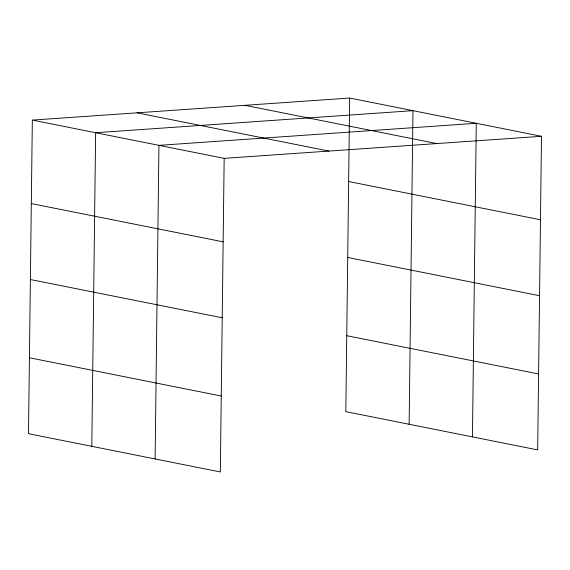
<?xml version="1.0" encoding="UTF-8"?>
<svg xmlns="http://www.w3.org/2000/svg" width="570" height="570" viewBox="0 0 570 570"><rect width="100%" height="100%" fill="white"/><g stroke="black" fill="none" stroke-linecap="round" stroke-linejoin="round"><path stroke-width="0.85" d="M32.333 120.099L28.5 433.706L220.334 471.96L224.167 158.353L32.333 120.099L349.666 98.04L541.5 136.294L537.667 449.901L345.833 411.647L349.666 98.04M91.806 446.331L95.639 132.725L412.972 110.665L409.139 424.265M155.111 458.957L158.945 145.35L476.278 123.291L472.445 436.891M224.167 158.353L541.5 136.294M244.943 105.322L436.777 143.576M137.049 112.824L328.883 151.078M348.648 181.524L540.481 219.778M347.721 257.462L539.555 295.716M31.314 203.583L223.148 241.837M346.76 335.702L538.593 373.956M30.381 279.528L222.215 317.782M29.426 357.768L221.26 396.022"/></g></svg>
